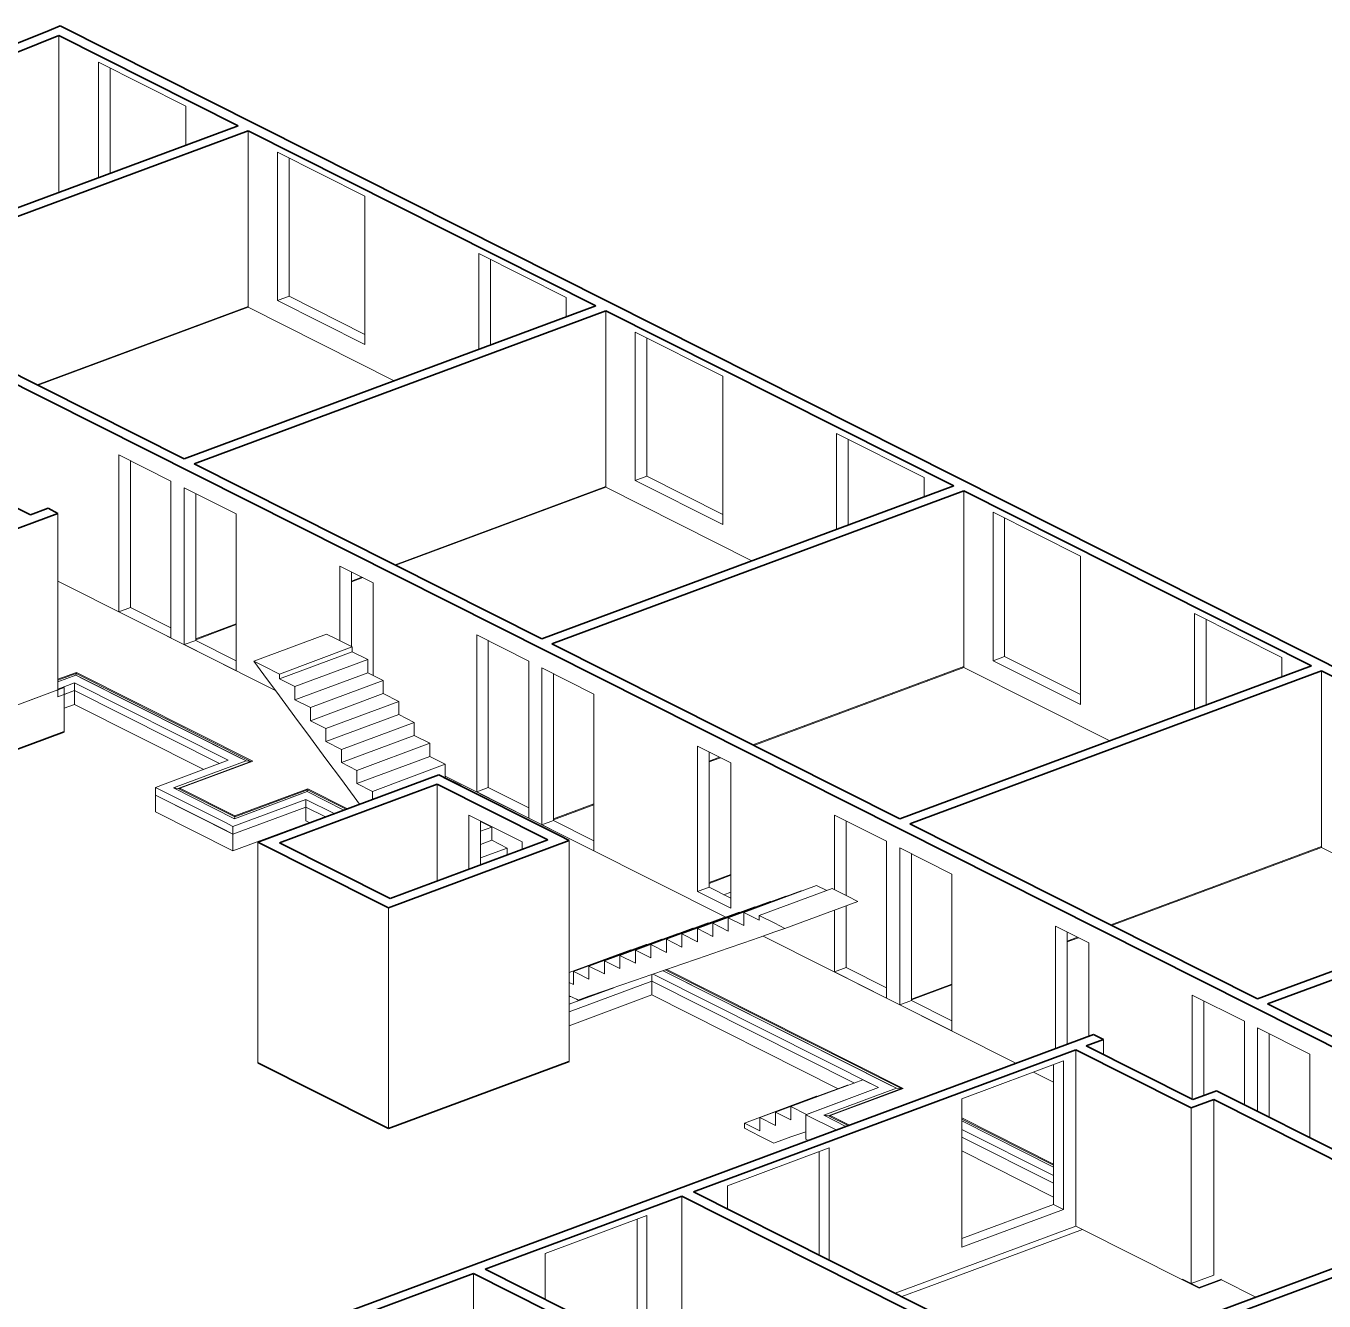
# Model space of a CAD drawing. Header units: metres. Extents: x 399 to 3028, y -427 to 863.
# Drawn here: x 862.82 to 878.12, y 13.45 to 28.48 of the extents above; entities that cross this region are included whole.
import ezdxf

# ---------------------------------------------------------------- set-up
doc = ezdxf.new("R2010")
doc.units = ezdxf.units.M
for name, color, linetype, lineweight in [('A-FLOR', 192, 'Continuous', 18), ('A-GENM', 13, 'Continuous', 18), ('A-WALL', 113, 'Continuous', 18), ('S-BEAM', 12, 'Continuous', 18), ('S-COLS', 52, 'Continuous', 18), ('S-STRS', 31, 'Continuous', 18)]:
    doc.layers.add(name, color=color, linetype=linetype, lineweight=lineweight)

# ---------------------------------------------------------------- blocks, each defined once
blk = doc.blocks.new('VAU_Réservation_Rectangulaire1 - VAU_Réservation_Rectangulaire-1311963-3D Plan R_1')
at = {"layer": 'A-GENM', "lineweight": 9}
for p, q in [((611.26, 18.479), (611.005, 18.384)), ((611.005, 18.384), (611.26, 18.479)), ((611.26, 18.271), (611.179, 18.241))]:
    blk.add_line(p, q, dxfattribs=at)

msp = doc.modelspace()

# ---------------------------------------------------------------- linework, layer by layer
at = {"layer": 'A-FLOR', "lineweight": 9}
for p, q in [((865.4385, 25.1632), (862.9636, 24.2437)), ((867.1595, 24.2971), (865.4385, 25.1632)), ((869.6544, 23.0416), (867.1796, 22.1221)), ((871.3752, 22.1756), (869.6544, 23.0416)), ((865.7622, 20.6451), (863.1983, 21.9353)), ((866.7888, 21.9769), (866.6562, 21.9276)), ((865.2976, 21.4229), (864.8215, 21.246)), ((863.1983, 20.7805), (863.4149, 20.8609)), ((863.4149, 20.8609), (865.4934, 19.815)), ((863.4149, 20.8609), (863.4149, 20.8474)), ((873.8702, 20.92), (871.3954, 20.0006)), ((875.5914, 20.0539), (873.8702, 20.92)), ((863.2721, 20.6009), (863.393, 20.6458)), ((863.2721, 20.6009), (863.2721, 20.4386)), ((863.393, 20.6458), (865.1012, 19.7862)), ((863.393, 20.4835), (863.393, 20.6458)), ((863.393, 20.4835), (863.2721, 20.4386)), ((864.9157, 19.7172), (863.393, 20.4835)), ((865.4934, 19.815), (864.6348, 19.496)), ((871.0047, 19.8554), (870.8716, 19.806)), ((871.0667, 17.9757), (867.7608, 19.6393)), ((864.6348, 19.496), (865.282, 19.1704)), ((864.6348, 19.496), (864.6348, 19.4825)), ((865.282, 19.1704), (866.1405, 19.4893)), ((866.1405, 19.4893), (866.6086, 19.2538)), ((866.1405, 19.4893), (866.1405, 19.4758)), ((864.3457, 19.4153), (865.2601, 18.9552)), ((864.3457, 19.217), (864.3457, 19.4153)), ((865.2601, 18.9552), (866.1186, 19.2742)), ((866.1186, 19.2742), (866.35, 19.1577)), ((866.1186, 19.1119), (866.1186, 19.2742)), ((869.5135, 19.3014), (869.0374, 19.1245)), ((865.2601, 18.7569), (864.3457, 19.217)), ((865.282, 19.1704), (865.282, 19.1582)), ((866.1599, 19.0911), (865.2601, 18.7569)), ((866.1645, 19.0888), (866.1186, 19.1119)), ((865.2601, 18.9552), (865.2601, 18.7569)), ((878.0861, 18.7984), (875.6115, 17.879)), ((879.807, 17.9324), (878.0861, 18.7984)), ((870.8716, 18.375), (871.1262, 18.4695)), ((871.1262, 18.2712), (871.0454, 18.2412)), ((874.4853, 16.2554), (871.5068, 17.7543)), ((875.2207, 17.7338), (875.088, 17.6845)), ((870.37, 17.3608), (873.1562, 15.9589)), ((869.2227, 16.8602), (870.1964, 17.222)), ((870.1964, 17.222), (872.5818, 16.0218)), ((870.1964, 17.222), (870.1964, 17.0597)), ((873.7295, 17.1798), (873.2535, 17.0029)), ((870.1964, 17.0597), (869.2227, 16.6979)), ((872.3922, 15.9549), (870.1964, 17.0597)), ((874.9271, 16.0331), (874.6919, 16.1515)), ((873.1562, 15.9589), (872.2979, 15.6399)), ((872.2979, 15.6399), (872.5232, 15.5265)), ((872.2979, 15.6399), (872.2979, 15.6263)), ((873.846, 15.6117), (874.9271, 15.0677)), ((872.0089, 15.3608), (872.0089, 15.5591)), ((872.0379, 15.3462), (872.0089, 15.3608)), ((873.846, 15.3856), (874.9271, 14.8415)), ((874.9271, 14.6792), (873.846, 15.2233)), ((875.2686, 14.2956), (873.5575, 13.6598)), ((873.5575, 13.6598), (873.421, 13.6091)), ((877.3118, 13.4989), (876.9076, 13.7022)), ((873.421, 13.6091), (873.1409, 13.5051))]:
    msp.add_line(p, q, dxfattribs=at)
at = {"layer": 'A-WALL', "lineweight": 35}
for p, q in [((863.224, 28.4769), (863.0923, 28.4238)), ((889.0834, 15.4635), (863.224, 28.4769)), ((863.0923, 28.4238), (858.4118, 26.5342)), ((858.5292, 26.4751), (863.2097, 28.3647)), ((863.2097, 28.3647), (865.3212, 27.3021)), ((865.3212, 27.3021), (860.4686, 25.4992)), ((860.5859, 25.4402), (865.4385, 27.2431)), ((865.4385, 27.2431), (869.5371, 25.1805)), ((858.2802, 26.4811), (878.435, 16.3387)), ((864.6846, 23.3776), (860.5859, 25.4402)), ((869.5371, 25.1805), (864.6846, 23.3776)), ((864.8019, 23.3186), (869.6544, 25.1215)), ((869.6544, 25.1215), (873.7529, 23.059)), ((862.8742, 22.7167), (861.6155, 23.3501)), ((868.9005, 21.2561), (864.8019, 23.3186)), ((873.7529, 23.059), (868.9005, 21.2561)), ((869.0178, 21.1971), (873.8702, 22.9999)), ((873.8702, 22.9999), (877.9688, 20.9373)), ((863.081, 22.7935), (862.8742, 22.7167)), ((863.1983, 22.7345), (863.081, 22.7935)), ((850.9312, 18.1768), (863.1983, 22.7345)), ((873.1169, 19.1343), (869.0178, 21.1971)), ((877.9688, 20.9373), (873.1169, 19.1343)), ((873.2342, 19.0753), (878.0861, 20.8783)), ((878.0861, 20.8783), (882.1846, 18.8158)), ((867.6836, 19.6532), (865.6889, 18.9121)), ((867.801, 19.5942), (867.6836, 19.6532)), ((869.1054, 18.9378), (867.801, 19.5942)), ((865.8062, 18.8531), (867.6644, 19.5435)), ((867.6644, 19.5435), (868.9689, 18.887)), ((877.3324, 17.013), (873.2342, 19.0753)), ((865.6889, 18.9121), (865.5523, 18.8614)), ((865.5523, 18.8614), (866.9741, 18.1459)), ((867.1106, 18.1966), (865.8062, 18.8531)), ((867.0914, 18.0869), (869.2227, 18.8787)), ((868.9689, 18.887), (867.1106, 18.1966)), ((869.2227, 18.8787), (869.1054, 18.9378)), ((882.1846, 18.8158), (877.3324, 17.013)), ((877.4497, 16.954), (882.3019, 18.7568)), ((866.9741, 18.1459), (867.0914, 18.0869)), ((878.5715, 16.3895), (877.4497, 16.954)), ((875.4007, 16.5956), (863.1344, 12.0382)), ((875.3117, 16.4599), (875.518, 16.5365)), ((875.518, 16.5365), (875.4007, 16.5956)), ((870.6848, 14.7408), (875.1903, 16.4148)), ((875.1903, 16.4148), (876.4472, 15.7824)), ((876.5685, 15.8275), (875.3117, 16.4599)), ((866.9741, 15.5443), (865.5523, 16.2597)), ((869.2227, 16.2771), (867.0914, 15.4852)), ((876.8482, 15.9314), (876.7116, 15.8807)), ((879.9435, 14.374), (876.8482, 15.9314)), ((876.4472, 15.7824), (876.5515, 15.73)), ((876.5515, 15.73), (876.8159, 15.8282)), ((876.7116, 15.8807), (876.5685, 15.8275)), ((876.8159, 15.8282), (879.6897, 14.3823)), ((867.0914, 15.4852), (866.9741, 15.5443)), ((868.2316, 13.8294), (870.5483, 14.6901)), ((870.5483, 14.6901), (874.7832, 12.5594)), ((874.9197, 12.6101), (870.6848, 14.7408)), ((879.6897, 14.3823), (874.9197, 12.6101)), ((875.037, 12.5511), (879.807, 14.3233)), ((863.5904, 12.105), (868.095, 13.7786)), ((868.095, 13.7786), (872.3299, 11.6479)), ((872.4665, 11.6987), (868.2316, 13.8294))]:
    msp.add_line(p, q, dxfattribs=at)
at = {"layer": 'A-WALL', "lineweight": 9}
for p, q in [((863.2097, 26.5176), (863.2097, 28.3647)), ((863.6763, 26.691), (863.6763, 28.0517)), ((863.6763, 28.0517), (864.706, 27.5335)), ((863.8128, 27.983), (863.8128, 26.7417)), ((864.706, 27.5335), (864.706, 27.0735)), ((865.4385, 25.1722), (865.4385, 27.2431)), ((865.7842, 25.2417), (865.7842, 26.9909)), ((865.7842, 26.9909), (866.8139, 26.4728)), ((865.9207, 26.9222), (865.9207, 25.2924)), ((866.8139, 26.4728), (866.8139, 24.7235)), ((868.1564, 24.6675), (868.1564, 25.7972)), ((868.1564, 25.7972), (869.1861, 25.279)), ((868.2929, 25.7284), (868.2929, 24.7182)), ((865.7842, 25.2417), (865.9207, 25.2924)), ((866.8139, 24.7235), (865.7842, 25.2417)), ((865.9207, 25.2924), (866.8139, 24.8429)), ((869.1861, 25.279), (869.1861, 25.0501)), ((865.4385, 25.1722), (862.9533, 24.2489)), ((862.9533, 24.2489), (865.4385, 25.1722)), ((865.4385, 25.1632), (865.4385, 25.1722)), ((869.6544, 23.0506), (869.6544, 25.1215)), ((870.0001, 23.1201), (870.0001, 24.8694)), ((870.0001, 24.8694), (871.0298, 24.3512)), ((870.1366, 24.8007), (870.1366, 23.1708)), ((871.0298, 24.3512), (871.0298, 22.6019)), ((872.3723, 22.546), (872.3723, 23.6756)), ((872.3723, 23.6756), (873.402, 23.1574)), ((872.5088, 23.6069), (872.5088, 22.5967)), ((863.9159, 21.5742), (863.9159, 23.4226)), ((863.9159, 23.4226), (864.5285, 23.1143)), ((864.0524, 23.3539), (864.0524, 21.6249)), ((864.5285, 23.1143), (864.5285, 21.2659)), ((870.0001, 23.1201), (870.1366, 23.1708)), ((871.0298, 22.6019), (870.0001, 23.1201)), ((870.1366, 23.1708), (871.0298, 22.7213)), ((873.402, 23.1574), (873.402, 22.9286)), ((864.6849, 21.1872), (864.6849, 23.0356)), ((864.6849, 23.0356), (865.2976, 22.7273)), ((864.8215, 22.9669), (864.8215, 21.2379)), ((869.6544, 23.0506), (867.1693, 22.1273)), ((867.1693, 22.1273), (869.6544, 23.0506)), ((869.6544, 23.0416), (869.6544, 23.0506)), ((873.8702, 20.9291), (873.8702, 22.9999)), ((863.1983, 20.6546), (863.1983, 22.7345)), ((865.2976, 22.7273), (865.2976, 20.8789)), ((874.2159, 20.9985), (874.2159, 22.7478)), ((874.2159, 22.7478), (875.2456, 22.2296)), ((874.3524, 22.6791), (874.3524, 21.0492)), ((875.2456, 22.2296), (875.2456, 20.4803)), ((866.5197, 21.2344), (866.5197, 22.1124)), ((866.5197, 22.1124), (866.9107, 21.9156)), ((866.6562, 22.0437), (866.6562, 21.1647)), ((866.7785, 21.9821), (866.6562, 21.9366)), ((866.6562, 21.9366), (866.7785, 21.9821)), ((866.9107, 21.9156), (866.9107, 20.8255)), ((864.0524, 21.6249), (863.9159, 21.5742)), ((864.5285, 21.2659), (863.9159, 21.5742)), ((864.0524, 21.6249), (864.5285, 21.3853)), ((865.2976, 21.4319), (864.8215, 21.255)), ((864.8215, 21.255), (865.2976, 21.4319)), ((876.5881, 20.4243), (876.5881, 21.554)), ((876.5881, 21.554), (877.6178, 21.0358)), ((876.7247, 21.4853), (876.7247, 20.475)), ((868.1319, 19.4526), (868.1319, 21.3011)), ((868.1319, 21.3011), (868.7445, 20.9928)), ((864.8215, 21.2379), (864.6849, 21.1872)), ((865.2976, 20.8789), (864.6849, 21.1872)), ((864.8215, 21.2379), (865.2976, 20.9983)), ((868.2684, 21.2324), (868.2684, 19.5033)), ((868.7445, 20.9928), (868.7445, 19.1443)), ((874.2159, 20.9985), (874.3524, 21.0492)), ((875.2456, 20.4803), (874.2159, 20.9985)), ((874.3524, 21.0492), (875.2456, 20.5998)), ((877.6178, 21.0358), (877.6178, 20.8069)), ((863.4133, 20.8482), (863.1983, 20.7683)), ((863.1983, 20.7491), (863.409, 20.8274)), ((863.1983, 20.7491), (863.409, 20.8274)), ((863.409, 20.8274), (863.4133, 20.8482)), ((863.4133, 20.8482), (863.409, 20.8274)), ((863.5068, 20.7782), (863.409, 20.8274)), ((863.409, 20.8274), (865.4158, 19.8175)), ((865.4722, 19.8121), (863.4133, 20.8482)), ((868.9009, 19.0656), (868.9009, 20.9141)), ((868.9009, 20.9141), (869.5135, 20.6058)), ((869.0374, 20.8454), (869.0374, 19.1163)), ((873.8702, 20.9291), (871.3851, 20.0058)), ((871.3851, 20.0058), (873.8702, 20.9291)), ((873.8702, 20.92), (873.8702, 20.9291)), ((878.0861, 18.8074), (878.0861, 20.8783)), ((859.2309, 19.1806), (863.1983, 20.6546)), ((863.393, 20.7359), (863.1983, 20.6636)), ((863.1983, 20.6636), (863.1983, 20.5734)), ((865.2043, 19.8245), (863.393, 20.7359)), ((863.393, 20.7359), (863.393, 20.6458)), ((863.5068, 20.7782), (865.318, 19.8667)), ((863.1983, 20.5734), (863.393, 20.6458)), ((863.393, 20.6458), (865.1012, 19.7862)), ((869.5135, 20.6058), (869.5135, 18.7573)), ((870.7351, 18.2778), (870.7351, 19.991)), ((870.7351, 19.991), (871.1262, 19.7943)), ((870.8716, 19.9223), (870.8716, 18.3286)), ((864.4595, 19.5478), (865.2043, 19.8245)), ((865.4158, 19.8175), (864.5573, 19.4986)), ((865.4158, 19.8175), (864.5573, 19.4986)), ((864.6137, 19.4931), (865.4722, 19.8121)), ((865.4158, 19.8175), (865.318, 19.8667)), ((865.4158, 19.8175), (865.4722, 19.8121)), ((865.4722, 19.8121), (865.4158, 19.8175)), ((865.4722, 19.8121), (865.4722, 19.8071)), ((865.4722, 19.8071), (865.4722, 19.8121)), ((870.9944, 19.8606), (870.8716, 19.815)), ((870.8716, 19.815), (870.9944, 19.8606)), ((871.1262, 19.7943), (871.1262, 18.0811)), ((864.4595, 19.5478), (864.3457, 19.5055)), ((865.1624, 19.0946), (864.3457, 19.5055)), ((864.3457, 19.5055), (864.3457, 19.4153)), ((864.5573, 19.4986), (865.2762, 19.1369)), ((864.5573, 19.4986), (864.6137, 19.4931)), ((864.5573, 19.4986), (865.2762, 19.1369)), ((864.6137, 19.4931), (864.5573, 19.4986)), ((865.2804, 19.1577), (864.6137, 19.4931)), ((865.2762, 19.1369), (866.1347, 19.4558)), ((866.1389, 19.4766), (865.2804, 19.1577)), ((866.1347, 19.4558), (866.0209, 19.4135)), ((866.1347, 19.4558), (866.1389, 19.4766)), ((866.1389, 19.4766), (866.1347, 19.4558)), ((866.1347, 19.4558), (866.5669, 19.2383)), ((866.1347, 19.4558), (866.5669, 19.2383)), ((866.5931, 19.248), (866.1389, 19.4766)), ((867.6644, 19.5435), (867.6644, 18.4024)), ((868.2684, 19.5033), (868.1319, 19.4526)), ((868.7445, 19.1443), (868.1319, 19.4526)), ((868.2684, 19.5033), (868.7445, 19.2638)), ((864.3457, 19.4153), (865.1624, 19.0044)), ((866.1186, 19.3643), (865.2601, 19.0454)), ((865.2601, 18.9552), (866.1186, 19.2742)), ((865.2762, 19.1369), (866.0209, 19.4135)), ((866.4531, 19.196), (866.1186, 19.3643)), ((866.1186, 19.2742), (866.1186, 19.3643)), ((866.1186, 19.2742), (866.35, 19.1577)), ((869.5135, 19.3104), (869.0374, 19.1335)), ((869.0374, 19.1335), (869.5135, 19.3104)), ((865.2762, 19.1369), (865.2804, 19.1577)), ((865.2804, 19.1577), (865.2762, 19.1369)), ((868.0398, 18.5419), (868.0398, 19.1772)), ((868.0398, 19.1772), (868.6655, 18.8624)), ((872.3478, 18.3005), (872.3478, 19.1795)), ((872.3478, 19.1795), (872.9604, 18.8712)), ((865.1624, 19.0946), (865.2601, 19.0454)), ((865.2601, 18.9552), (865.1624, 19.0044)), ((865.2601, 19.0454), (865.2601, 18.9552)), ((868.1763, 19.1085), (868.1763, 18.5926)), ((869.0374, 19.1163), (868.9009, 19.0656)), ((869.5135, 18.7573), (868.9009, 19.0656)), ((869.0374, 19.1163), (869.5135, 18.8768)), ((872.4843, 19.1108), (872.4843, 18.2318)), ((865.5523, 18.8614), (865.5523, 16.7905)), ((868.6655, 18.8624), (868.6655, 18.7743)), ((869.2227, 16.8079), (869.2227, 18.8787)), ((872.9604, 18.8712), (872.9604, 17.0228)), ((873.1169, 16.944), (873.1169, 18.7925)), ((873.1169, 18.7925), (873.7295, 18.4842)), ((873.1169, 17.0635), (873.1169, 18.7925)), ((873.2535, 18.7238), (873.2535, 16.9947)), ((875.6014, 17.8841), (878.0861, 18.8074)), ((878.0861, 18.7984), (878.0861, 18.8074)), ((873.7295, 18.4842), (873.7295, 16.6357)), ((870.8716, 18.3286), (870.7351, 18.2778)), ((871.1262, 18.0811), (870.7351, 18.2778)), ((870.8716, 18.3286), (871.1262, 18.2005)), ((867.0914, 18.0869), (867.0914, 16.016)), ((872.3478, 17.3311), (872.3478, 18.0602)), ((872.4843, 18.1109), (872.4843, 17.3818)), ((874.9515, 16.4287), (874.9515, 17.8693)), ((874.9515, 17.8693), (875.3425, 17.6725)), ((875.088, 17.8006), (875.088, 16.4794)), ((875.088, 17.6933), (875.2106, 17.7389)), ((875.3425, 17.6725), (875.3425, 16.574)), ((870.1964, 17.222), (870.1964, 17.3007)), ((872.8672, 15.9683), (870.2098, 17.3054)), ((870.327, 17.3459), (872.9809, 16.0106)), ((870.327, 17.3459), (873.0787, 15.9614)), ((873.1351, 15.956), (870.354, 17.3553)), ((872.4843, 17.3818), (872.3478, 17.3311)), ((872.9604, 17.0228), (872.3478, 17.3311)), ((872.4843, 17.3818), (872.9604, 17.1422)), ((869.2227, 16.8602), (870.1964, 17.222)), ((869.7473, 17.1453), (869.2227, 16.9504)), ((870.1964, 17.222), (872.5818, 16.0218)), ((873.2535, 17.0116), (873.7295, 17.1885)), ((869.2227, 17.0359), (869.2404, 17.0425)), ((869.2227, 17.0359), (869.2404, 17.0425)), ((873.2535, 16.9947), (873.1169, 16.944)), ((873.2535, 16.9947), (873.7295, 16.7552)), ((876.5625, 15.8306), (876.5625, 17.0586)), ((876.5625, 17.0586), (877.1765, 16.7496)), ((876.699, 16.9899), (876.699, 15.876)), ((873.7295, 16.6357), (873.1169, 16.944)), ((865.5523, 16.7905), (865.5523, 16.2597)), ((869.2227, 16.2771), (869.2227, 16.8079)), ((877.1765, 16.7496), (877.1765, 15.7662)), ((877.3322, 15.6879), (877.3322, 16.6713)), ((877.3322, 16.6713), (877.9462, 16.3623)), ((875.518, 16.3561), (875.518, 16.5365)), ((877.4687, 16.6026), (877.4687, 15.6192)), ((875.1903, 16.4148), (875.1903, 14.3349)), ((873.846, 15.8372), (875.0444, 16.2824)), ((874.9271, 14.5922), (874.9271, 16.2388)), ((875.0444, 16.2824), (875.0444, 14.5332)), ((877.9462, 16.3623), (877.9462, 15.379)), ((867.0914, 16.016), (867.0914, 15.4852)), ((872.1226, 15.6916), (872.8672, 15.9683)), ((873.0787, 15.9614), (872.2204, 15.6424)), ((873.0787, 15.9614), (872.2204, 15.6424)), ((872.2768, 15.6369), (873.1351, 15.956)), ((873.0787, 15.9614), (872.9809, 16.0106)), ((873.0787, 15.9614), (873.1351, 15.956)), ((873.1351, 15.956), (873.0787, 15.9614)), ((873.1351, 15.956), (873.1351, 15.951)), ((873.1351, 15.951), (873.1351, 15.956)), ((873.846, 14.0879), (873.846, 15.8372)), ((876.8159, 13.7574), (876.8159, 15.8282)), ((872.1226, 15.6916), (872.0089, 15.6493)), ((872.3677, 15.4687), (872.0089, 15.6493)), ((872.0089, 15.6493), (872.0089, 15.5591)), ((872.2204, 15.6424), (872.4815, 15.511)), ((872.2204, 15.6424), (872.2768, 15.6369)), ((872.2204, 15.6424), (872.4815, 15.511)), ((872.2768, 15.6369), (872.2204, 15.6424)), ((872.5077, 15.5207), (872.2768, 15.6369)), ((876.5515, 15.73), (876.5515, 13.6591)), ((874.9271, 15.0542), (873.846, 15.5982)), ((873.846, 15.5753), (874.9271, 15.0312)), ((873.846, 15.5753), (874.9271, 15.0312)), ((874.9271, 14.9317), (873.846, 15.4757)), ((873.846, 15.3856), (874.9271, 14.8415)), ((871.0852, 14.8114), (872.2836, 15.2567)), ((872.1663, 13.9955), (872.1663, 15.2131)), ((872.2836, 15.2567), (872.2836, 13.9364)), ((870.5483, 14.6901), (870.5483, 12.6637)), ((871.0852, 14.5394), (871.0852, 14.8114)), ((873.846, 14.1905), (874.9271, 14.5922)), ((875.0444, 14.5332), (873.846, 14.0879)), ((874.9271, 14.5922), (875.0444, 14.5332)), ((868.9395, 14.0142), (870.1379, 14.4595)), ((870.0206, 12.9292), (870.0206, 14.4159)), ((870.1379, 14.4595), (870.1379, 12.8702)), ((873.0627, 13.5444), (875.1903, 14.3349)), ((875.1903, 14.3349), (875.2685, 14.2956)), ((875.2686, 14.2956), (876.4472, 13.7025)), ((868.9395, 13.4732), (868.9395, 14.0142)), ((868.095, 13.7786), (868.095, 11.7078)), ((876.4472, 13.7025), (876.4472, 13.7116)), ((876.5515, 13.6591), (876.4472, 13.7116)), ((876.5515, 13.6591), (876.8159, 13.7574))]:
    msp.add_line(p, q, dxfattribs=at)
at = {"layer": 'S-BEAM', "lineweight": 9}
for p, q in [((862.8701, 20.5327), (861.1617, 19.8979)), ((873.5575, 13.6598), (875.2686, 14.2956)), ((873.1409, 13.5051), (873.421, 13.6091))]:
    msp.add_line(p, q, dxfattribs=at)
at = {"layer": 'S-BEAM', "lineweight": 35}
msp.add_line((862.8701, 20.0109), (861.1617, 19.3761), dxfattribs=at)
at = {"layer": 'S-COLS', "lineweight": 9}
for p, q in [((863.2721, 20.682), (862.8701, 20.5327)), ((863.2721, 20.6009), (863.2721, 20.682)), ((863.2721, 20.4386), (863.2721, 20.6009)), ((863.2721, 20.1602), (863.2721, 20.4386)), ((875.2685, 14.2955), (875.1903, 14.3349)), ((873.5575, 13.6598), (873.421, 13.6091)), ((876.643, 13.6129), (876.4475, 13.7113)), ((876.4475, 13.7113), (876.4475, 13.7023)), ((876.4475, 13.7023), (876.643, 13.6039)), ((876.9076, 13.7112), (876.643, 13.6129)), ((876.643, 13.6039), (876.9076, 13.7022)), ((876.643, 13.6129), (876.643, 13.6039))]:
    msp.add_line(p, q, dxfattribs=at)
at = {"layer": 'S-COLS', "lineweight": 35}
msp.add_line((863.2721, 20.1602), (862.8701, 20.0109), dxfattribs=at)
at = {"layer": 'S-STRS', "lineweight": 9}
for p, q in [((866.3631, 21.3122), (865.5048, 20.9932)), ((866.4834, 21.2516), (866.3631, 21.3122)), ((865.8076, 20.8408), (866.6659, 21.1598)), ((866.6659, 21.1598), (866.4834, 21.2516)), ((866.6659, 21.1598), (866.6659, 21.1036)), ((865.5048, 20.9932), (865.6251, 20.9327)), ((865.5048, 20.9932), (865.6251, 20.8305)), ((866.6659, 21.1036), (865.8076, 20.7847)), ((865.9901, 20.6928), (866.8484, 21.0118)), ((866.8484, 21.0118), (866.6659, 21.1036)), ((866.8484, 21.0118), (866.8484, 20.8568)), ((865.6251, 20.9327), (865.8076, 20.8408)), ((865.6251, 20.8305), (865.8076, 20.5837)), ((865.8076, 20.8408), (865.8076, 20.7847)), ((866.8484, 20.8568), (865.9901, 20.5379)), ((867.0309, 20.765), (866.8484, 20.8568)), ((865.8076, 20.7847), (865.9901, 20.6928)), ((865.9901, 20.6928), (865.9901, 20.5379)), ((866.1726, 20.446), (867.0309, 20.765)), ((867.0309, 20.765), (867.0309, 20.61)), ((865.8076, 20.5837), (865.9901, 20.3369)), ((865.9901, 20.5379), (866.1726, 20.446)), ((867.0309, 20.61), (866.1726, 20.2911)), ((866.3551, 20.1992), (867.2134, 20.5182)), ((867.2134, 20.5182), (867.0309, 20.61)), ((867.2134, 20.5182), (867.2134, 20.3632)), ((866.1726, 20.446), (866.1726, 20.2911)), ((867.2134, 20.3632), (866.3551, 20.0443)), ((867.3959, 20.2714), (867.2134, 20.3632)), ((865.9901, 20.3369), (866.1726, 20.0901)), ((866.1726, 20.2911), (866.3551, 20.1992)), ((866.3551, 20.1992), (866.3551, 20.0443)), ((866.5376, 19.9524), (867.3959, 20.2714)), ((867.3959, 20.2714), (867.3959, 20.1164)), ((866.1726, 20.0901), (866.3551, 19.8433)), ((866.3551, 20.0443), (866.5376, 19.9524)), ((867.3959, 20.1164), (866.5376, 19.7975)), ((867.5783, 20.0246), (867.3959, 20.1164)), ((866.5376, 19.9524), (866.5376, 19.7975)), ((866.7201, 19.7056), (867.5783, 20.0246)), ((867.5783, 20.0246), (867.5783, 19.8696)), ((866.3551, 19.8433), (866.5376, 19.5965)), ((866.5376, 19.7975), (866.7201, 19.7056)), ((867.5783, 19.8696), (866.7201, 19.5507)), ((866.9026, 19.4588), (867.7608, 19.7778)), ((867.7608, 19.7778), (867.5783, 19.8696)), ((867.7608, 19.7778), (867.7608, 19.6228)), ((866.5376, 19.5965), (866.7201, 19.3497)), ((866.7201, 19.7056), (866.7201, 19.5507)), ((867.7608, 19.6228), (867.7512, 19.6192)), ((867.9433, 19.531), (867.7608, 19.6228)), ((866.7201, 19.5507), (866.9026, 19.4588)), ((866.9026, 19.4588), (866.9026, 19.363)), ((867.9337, 19.5274), (867.9433, 19.531)), ((867.9433, 19.531), (867.9433, 19.5226)), ((866.7201, 19.3497), (866.7516, 19.307)), ((868.3083, 19.0374), (868.1763, 19.1037)), ((868.1763, 18.9883), (868.3083, 19.0374)), ((868.3083, 19.0374), (868.3083, 18.8824)), ((868.3083, 18.8824), (868.1763, 18.8334)), ((868.4907, 18.7905), (868.3083, 18.8824)), ((868.1763, 18.6737), (868.4907, 18.7905)), ((868.4907, 18.7905), (868.4907, 18.7094)), ((871.7724, 18.2239), (870.914, 17.905)), ((871.9549, 18.2871), (871.0965, 17.9682)), ((872.1373, 18.3502), (871.279, 18.0313)), ((872.3198, 18.3146), (871.4615, 17.9956)), ((871.7777, 18.2212), (871.7724, 18.2239)), ((871.9602, 18.2844), (871.9549, 18.2871)), ((872.2556, 18.2907), (872.1373, 18.3502)), ((872.5023, 18.2228), (872.3198, 18.3146)), ((872.6226, 18.1623), (872.5023, 18.2228)), ((871.4074, 18.0976), (870.549, 17.7787)), ((871.5899, 18.1608), (870.7315, 17.8419)), ((871.4127, 18.0949), (871.4074, 18.0976)), ((871.5952, 18.1581), (871.5899, 18.1608)), ((871.7641, 17.8433), (872.6226, 18.1623)), ((870.8599, 17.9082), (870.0016, 17.5893)), ((871.0424, 17.9713), (870.1841, 17.6524)), ((871.2249, 18.0345), (870.3666, 17.7156)), ((870.8652, 17.9055), (870.8599, 17.9082)), ((870.914, 17.75), (870.914, 17.905)), ((870.914, 17.905), (871.0965, 17.8132)), ((871.0477, 17.9686), (871.0424, 17.9713)), ((871.0965, 17.8132), (871.0965, 17.9682)), ((871.0965, 17.9682), (871.279, 17.8763)), ((871.2302, 18.0318), (871.2249, 18.0345)), ((871.279, 17.8763), (871.279, 18.0313)), ((871.279, 18.0313), (871.4615, 17.9395)), ((871.4615, 17.9956), (871.6439, 17.9038)), ((871.4615, 17.9395), (871.4615, 17.9956)), ((871.6439, 17.9038), (871.7641, 17.8433)), ((870.4949, 17.7818), (869.6366, 17.463)), ((870.6774, 17.845), (869.8191, 17.5261)), ((870.5002, 17.7792), (870.4949, 17.7818)), ((870.549, 17.6237), (870.549, 17.7787)), ((870.549, 17.7787), (870.7315, 17.6869)), ((870.6827, 17.8423), (870.6774, 17.845)), ((870.7315, 17.6869), (870.7315, 17.8419)), ((870.7315, 17.8419), (870.914, 17.75)), ((871.4615, 17.7386), (871.6439, 17.8017)), ((871.6439, 17.8017), (871.7641, 17.8433)), ((869.9478, 17.5922), (869.2227, 17.3226)), ((870.1299, 17.6555), (869.2717, 17.3367)), ((870.3124, 17.7187), (869.4542, 17.3998)), ((869.9527, 17.5897), (869.9478, 17.5922)), ((870.0016, 17.4343), (870.0016, 17.5893)), ((870.0016, 17.5893), (870.1841, 17.4974)), ((870.1352, 17.6529), (870.1299, 17.6555)), ((870.1841, 17.4974), (870.1841, 17.6524)), ((870.1841, 17.6524), (870.3666, 17.5606)), ((870.3177, 17.716), (870.3124, 17.7187)), ((870.3666, 17.5606), (870.3666, 17.7156)), ((870.3666, 17.7156), (870.549, 17.6237)), ((870.914, 17.5491), (871.0965, 17.6122)), ((871.0965, 17.6122), (871.279, 17.6754)), ((871.279, 17.6754), (871.4615, 17.7386)), ((869.6366, 17.308), (869.6366, 17.463)), ((869.6366, 17.463), (869.8191, 17.3711)), ((869.8191, 17.3711), (869.8191, 17.5261)), ((869.8191, 17.5261), (870.0016, 17.4343)), ((870.549, 17.4228), (870.7315, 17.4859)), ((870.7315, 17.4859), (870.914, 17.5491)), ((869.2717, 17.1817), (869.2717, 17.3367)), ((869.2717, 17.3367), (869.3067, 17.3191)), ((869.3067, 17.3191), (869.4542, 17.2448)), ((869.4542, 17.2448), (869.4542, 17.3998)), ((869.4542, 17.3998), (869.6366, 17.308)), ((870.0016, 17.2333), (870.1841, 17.2965)), ((870.1841, 17.2965), (870.3666, 17.3596)), ((870.3666, 17.3596), (870.549, 17.4228)), ((869.2227, 17.2063), (869.2717, 17.1817)), ((869.6366, 17.107), (869.8191, 17.1701)), ((869.8191, 17.1701), (870.0016, 17.2333)), ((869.2227, 17.0514), (869.2717, 17.0267)), ((869.2717, 17.0267), (869.3067, 17.0091)), ((869.3067, 17.0091), (869.3259, 16.9994)), ((869.3259, 16.9994), (869.4542, 17.0438)), ((869.4542, 17.0438), (869.6366, 17.107)), ((872.683, 16.0594), (871.8335, 15.7438)), ((872.8653, 15.9676), (872.683, 16.0594)), ((872.318, 15.9308), (871.4686, 15.6152)), ((872.5005, 15.9951), (871.6511, 15.6795)), ((872.016, 15.652), (872.8653, 15.9676)), ((872.3221, 15.9288), (872.318, 15.9308)), ((872.5045, 15.9931), (872.5005, 15.9951)), ((872.1356, 15.8666), (871.2861, 15.551)), ((872.1396, 15.8645), (872.1356, 15.8666)), ((871.4686, 15.4591), (871.4686, 15.6152)), ((871.4686, 15.6152), (871.6511, 15.5234)), ((871.6511, 15.5234), (871.6511, 15.6795)), ((871.6511, 15.6795), (871.8335, 15.5877)), ((871.8335, 15.5877), (871.8335, 15.7438)), ((871.8335, 15.7438), (872.016, 15.652)), ((871.2861, 15.551), (871.4686, 15.4591)), ((871.2861, 15.4885), (871.2861, 15.551)), ((871.4686, 15.3966), (871.2861, 15.4885)), ((871.8335, 15.3864), (872.0089, 15.4481)), ((871.6309, 15.315), (871.4686, 15.3966)), ((871.6309, 15.315), (871.6511, 15.3221)), ((871.6511, 15.3221), (871.8335, 15.3864))]:
    msp.add_line(p, q, dxfattribs=at)

# ---------------------------------------------------------------- block references
at = {"layer": 'A-GENM', "lineweight": 9}
msp.add_blockref('VAU_Réservation_Rectangulaire1 - VAU_Réservation_Rectangulaire-1311963-3D Plan R_1', (259.8663, 0), dxfattribs=at)

doc.saveas('drawing.dxf')
